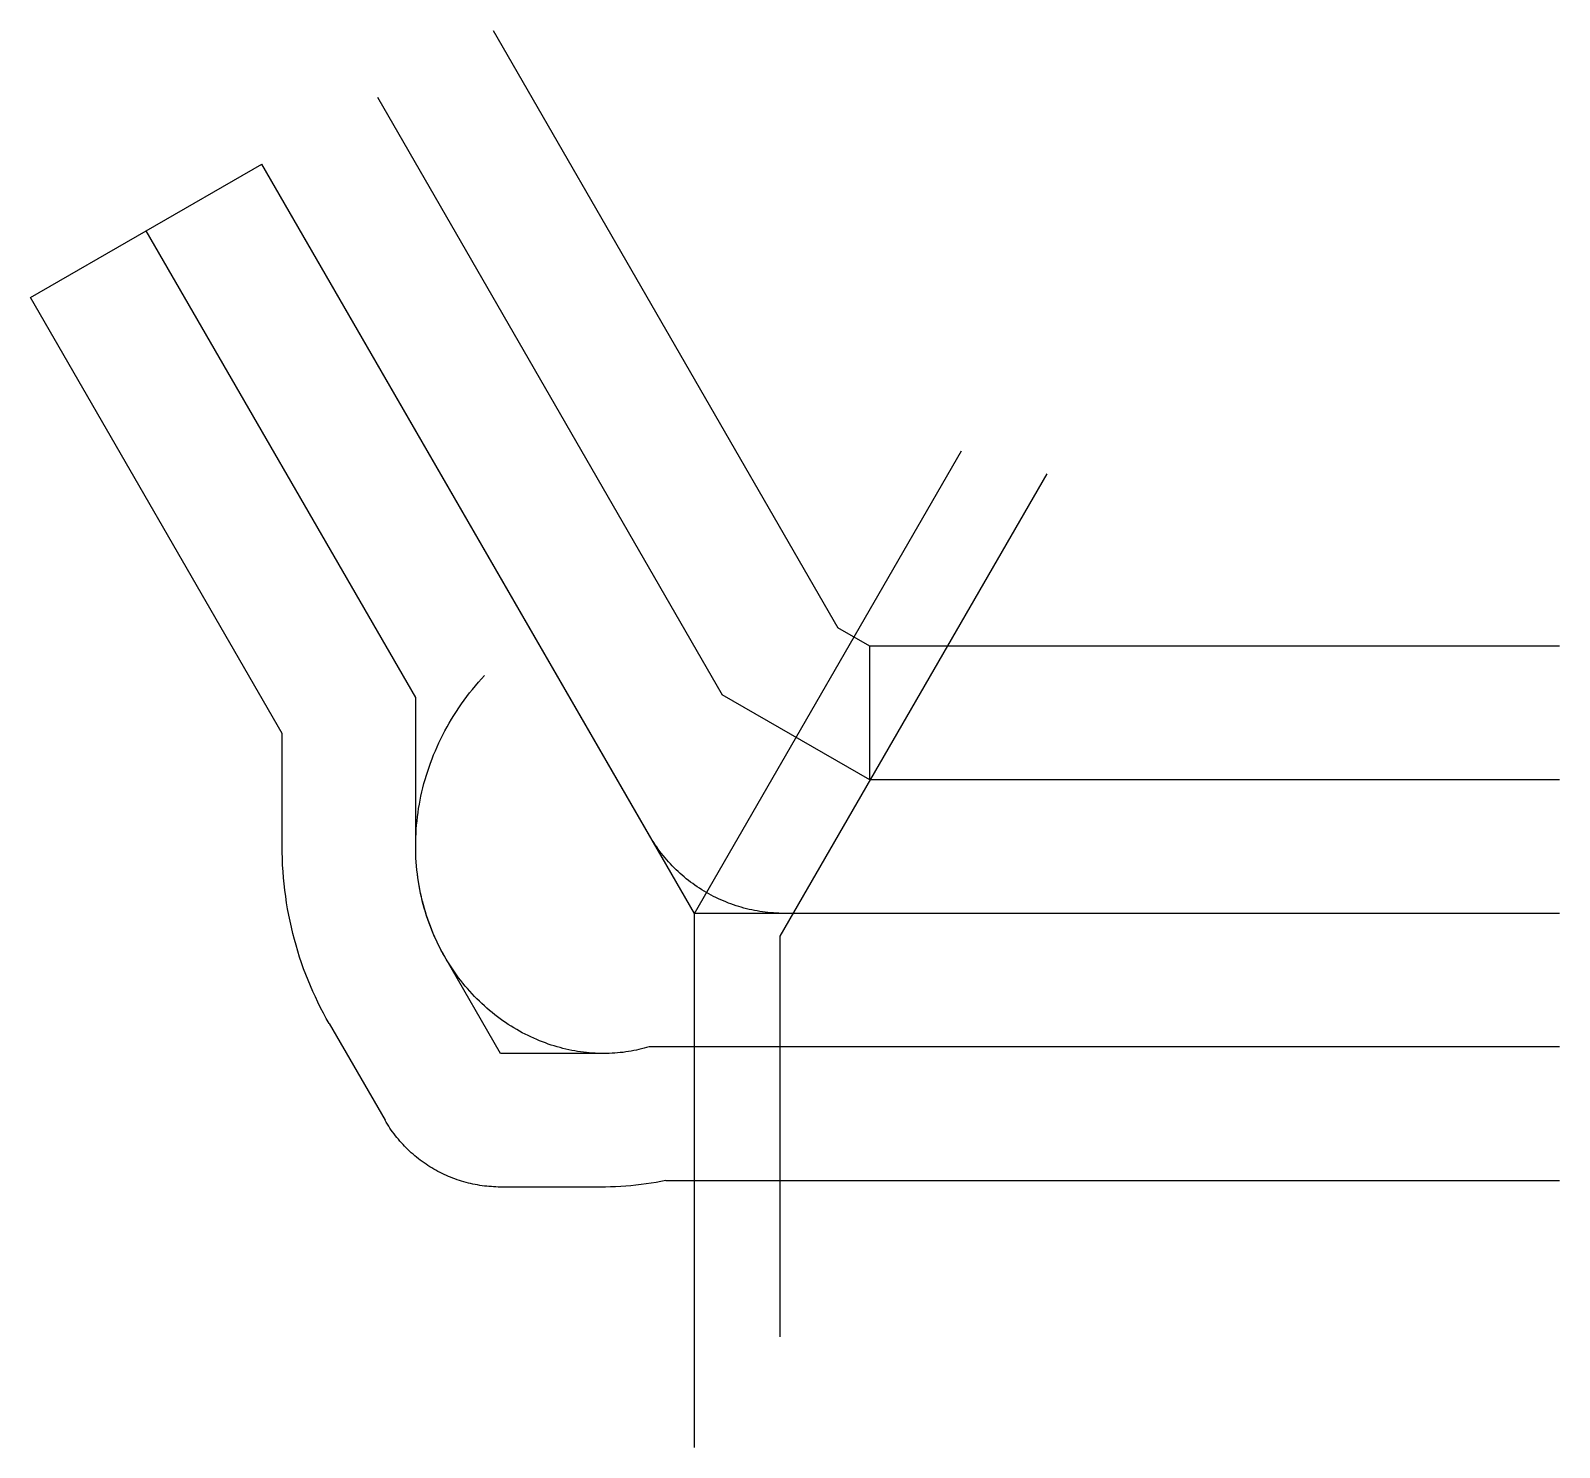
# Model space of a CAD drawing. Header units: metres. Extents: x -11510 to 15000, y -9260 to 15305.
import ezdxf

# ---------------------------------------------------------------- set-up
doc = ezdxf.new("R2010")
doc.units = ezdxf.units.M

msp = doc.modelspace()

# ---------------------------------------------------------------- linework, layer by layer
at = {"color": 1}
for p, q in [((-3490, 15305), (2490, 4948)), ((-5495, 14148), (485, 3790)), ((-11510, 10675), (-7500, 12990)), ((0, 0), (-7500, 12990)), ((-4832, 3740), (-9505, 11833)), ((-7147, 3119), (-11510, 10675)), ((3040, 4630), (2490, 4948)), ((15000, 4630), (3040, 4630)), ((3040, 2315), (3040, 4630)), ((-4832, 1169), (-4832, 3740)), ((3040, 2315), (485, 3790)), ((-7147, 1169), (-7147, 3119)), ((15000, 2315), (3040, 2315)), ((15000, 0), (0, 0)), ((-3359, -2430), (-4327, -754)), ((-6331, -1912), (-5364, -3588)), ((15000, -2315), (-784, -2315)), ((-1570, -2430), (-3359, -2430)), ((-1570, -4745), (-3359, -4745)), ((-495, -4630), (15000, -4630))]:
    msp.add_line(p, q, dxfattribs=at)
for points in [[(15000, 0), (1558, 0), (1511, 0), (1464, 2), (1417, 4), (1370, 7), (1323, 10), (1276, 15), (1229, 20), (1183, 26), (1136, 33), (1090, 41), (1043, 50), (997, 59), (951, 69), (905, 80), (860, 92), (814, 105), (769, 118), (724, 132), (680, 147), (635, 163), (591, 179), (547, 197), (504, 215), (460, 233), (418, 253), (375, 273), (333, 294), (291, 316), (250, 338), (209, 362), (168, 386), (128, 410), (88, 435), (49, 461), (10, 488), (-28, 515), (-66, 543), (-103, 572), (-140, 601), (-177, 631), (-212, 662), (-248, 693), (-282, 725), (-317, 757), (-350, 791), (-383, 824), (-416, 858), (-447, 893), (-479, 928), (-509, 964), (-539, 1000), (-569, 1037), (-597, 1075), (-625, 1113), (-653, 1151), (-679, 1190), (-705, 1229), (-731, 1269), (-755, 1309), (-779, 1349), (-779, 1349), (-7500, 12990)], [(0, -9260), (0, 0), (4630, 8019)], [(6112, 7622), (1482, -397), (1482, -7342)], [(-784, -2315), (-828, -2328), (-871, -2340), (-916, -2351), (-960, -2362), (-1005, -2372), (-1051, -2381), (-1097, -2389), (-1143, -2397), (-1190, -2404), (-1236, -2410), (-1284, -2415), (-1331, -2420), (-1379, -2424), (-1427, -2427), (-1476, -2429), (-1525, -2430), (-1574, -2430), (-1623, -2430), (-1672, -2428), (-1722, -2426), (-1772, -2423), (-1822, -2419), (-1872, -2414), (-1923, -2408), (-1973, -2401), (-2024, -2394), (-2074, -2385), (-2125, -2376), (-2176, -2365), (-2227, -2354), (-2278, -2342), (-2329, -2328), (-2380, -2314), (-2430, -2299), (-2481, -2283), (-2532, -2266), (-2583, -2248), (-2633, -2229), (-2684, -2209), (-2734, -2188), (-2784, -2166), (-2834, -2143), (-2884, -2119), (-2934, -2095), (-2983, -2069), (-3032, -2042), (-3081, -2014), (-3130, -1986), (-3178, -1956), (-3226, -1925), (-3274, -1894), (-3321, -1861), (-3368, -1828), (-3414, -1793), (-3460, -1758), (-3506, -1721), (-3551, -1684), (-3596, -1646), (-3640, -1606), (-3684, -1566), (-3727, -1525), (-3769, -1483), (-3811, -1440), (-3853, -1397), (-3893, -1352), (-3934, -1306), (-3973, -1260), (-4012, -1213), (-4050, -1165), (-4088, -1116), (-4125, -1066), (-4161, -1015), (-4196, -964), (-4230, -911), (-4264, -858), (-4297, -804), (-4329, -750), (-4360, -694), (-4391, -638), (-4420, -581), (-4449, -524), (-4477, -465), (-4503, -406), (-4529, -347), (-4554, -286), (-4578, -225), (-4601, -164), (-4623, -101), (-4644, -39), (-4664, 25), (-4683, 89), (-4700, 153), (-4717, 219), (-4733, 284), (-4747, 350), (-4761, 417), (-4773, 484), (-4784, 551), (-4794, 619), (-4803, 687), (-4811, 756), (-4818, 825), (-4823, 895), (-4827, 964), (-4830, 1034), (-4832, 1105), (-4832, 1175), (-4832, 1246), (-4830, 1317), (-4826, 1388), (-4822, 1459), (-4816, 1531), (-4809, 1603), (-4801, 1674), (-4791, 1746), (-4781, 1818), (-4768, 1890), (-4755, 1962), (-4740, 2034), (-4724, 2106), (-4707, 2178), (-4688, 2249), (-4668, 2321), (-4647, 2393), (-4624, 2464), (-4600, 2535), (-4575, 2606), (-4549, 2677), (-4521, 2747), (-4491, 2818), (-4461, 2887), (-4429, 2957), (-4396, 3026), (-4361, 3095), (-4326, 3164), (-4289, 3232), (-4250, 3299), (-4211, 3366), (-4170, 3433), (-4127, 3499), (-4084, 3565), (-4039, 3630), (-3993, 3694), (-3946, 3758), (-3897, 3821), (-3847, 3883), (-3796, 3945), (-3744, 4006), (-3691, 4066), (-3636, 4126), (-3636, 4126)], [(-6331, -1912), (-6383, -1821), (-6432, -1729), (-6481, -1637), (-6527, -1543), (-6572, -1448), (-6616, -1353), (-6658, -1256), (-6699, -1158), (-6737, -1060), (-6775, -960), (-6810, -860), (-6844, -759), (-6876, -657), (-6906, -554), (-6935, -451), (-6962, -347), (-6987, -242), (-7011, -136), (-7032, -30), (-7052, 76), (-7070, 184), (-7086, 292), (-7100, 400), (-7113, 509), (-7123, 618), (-7132, 728), (-7139, 838), (-7143, 948), (-7146, 1059), (-7147, 1169)], [(-4327, -754), (-4358, -699), (-4388, -643), (-4418, -586), (-4447, -528), (-4474, -470), (-4501, -411), (-4527, -351), (-4552, -291), (-4576, -230), (-4599, -169), (-4621, -106), (-4642, -44), (-4662, 20), (-4681, 84), (-4699, 148), (-4716, 213), (-4732, 279), (-4746, 345), (-4760, 411), (-4772, 478), (-4783, 546), (-4794, 614), (-4803, 682), (-4810, 751), (-4817, 820), (-4823, 889), (-4827, 959), (-4830, 1029), (-4832, 1099), (-4832, 1169)], [(-784, -2315), (-828, -2328), (-871, -2340), (-916, -2351), (-960, -2362), (-1005, -2372), (-1051, -2381), (-1097, -2389), (-1143, -2397), (-1190, -2404), (-1236, -2410), (-1284, -2415), (-1331, -2420), (-1379, -2424), (-1427, -2427), (-1476, -2429), (-1525, -2430), (-1570, -2430)], [(-3359, -4745), (-3399, -4745), (-3440, -4744), (-3480, -4742), (-3520, -4739), (-3561, -4736), (-3601, -4732), (-3641, -4728), (-3681, -4723), (-3721, -4717), (-3761, -4710), (-3801, -4703), (-3840, -4695), (-3880, -4686), (-3919, -4676), (-3958, -4666), (-3997, -4655), (-4036, -4644), (-4074, -4632), (-4113, -4619), (-4151, -4606), (-4189, -4591), (-4226, -4577), (-4263, -4561), (-4300, -4545), (-4337, -4528), (-4374, -4511), (-4410, -4493), (-4446, -4474), (-4481, -4455), (-4516, -4435), (-4551, -4414), (-4586, -4393), (-4620, -4372), (-4653, -4349), (-4687, -4326), (-4720, -4303), (-4752, -4279), (-4784, -4254), (-4816, -4229), (-4847, -4204), (-4878, -4177), (-4908, -4151), (-4938, -4123), (-4967, -4095), (-4996, -4067), (-5024, -4038), (-5052, -4009), (-5079, -3979), (-5106, -3949), (-5132, -3918), (-5158, -3887), (-5183, -3855), (-5208, -3823), (-5232, -3791), (-5255, -3758), (-5278, -3725), (-5300, -3691), (-5322, -3657), (-5343, -3622), (-5364, -3588)], [(-495, -4630), (-580, -4648), (-665, -4664), (-751, -4679), (-838, -4692), (-925, -4704), (-1012, -4715), (-1100, -4723), (-1188, -4731), (-1276, -4737), (-1365, -4741), (-1454, -4744), (-1543, -4745), (-1570, -4745)]]:
    msp.add_lwpolyline(points, dxfattribs=at)

doc.saveas('drawing.dxf')
